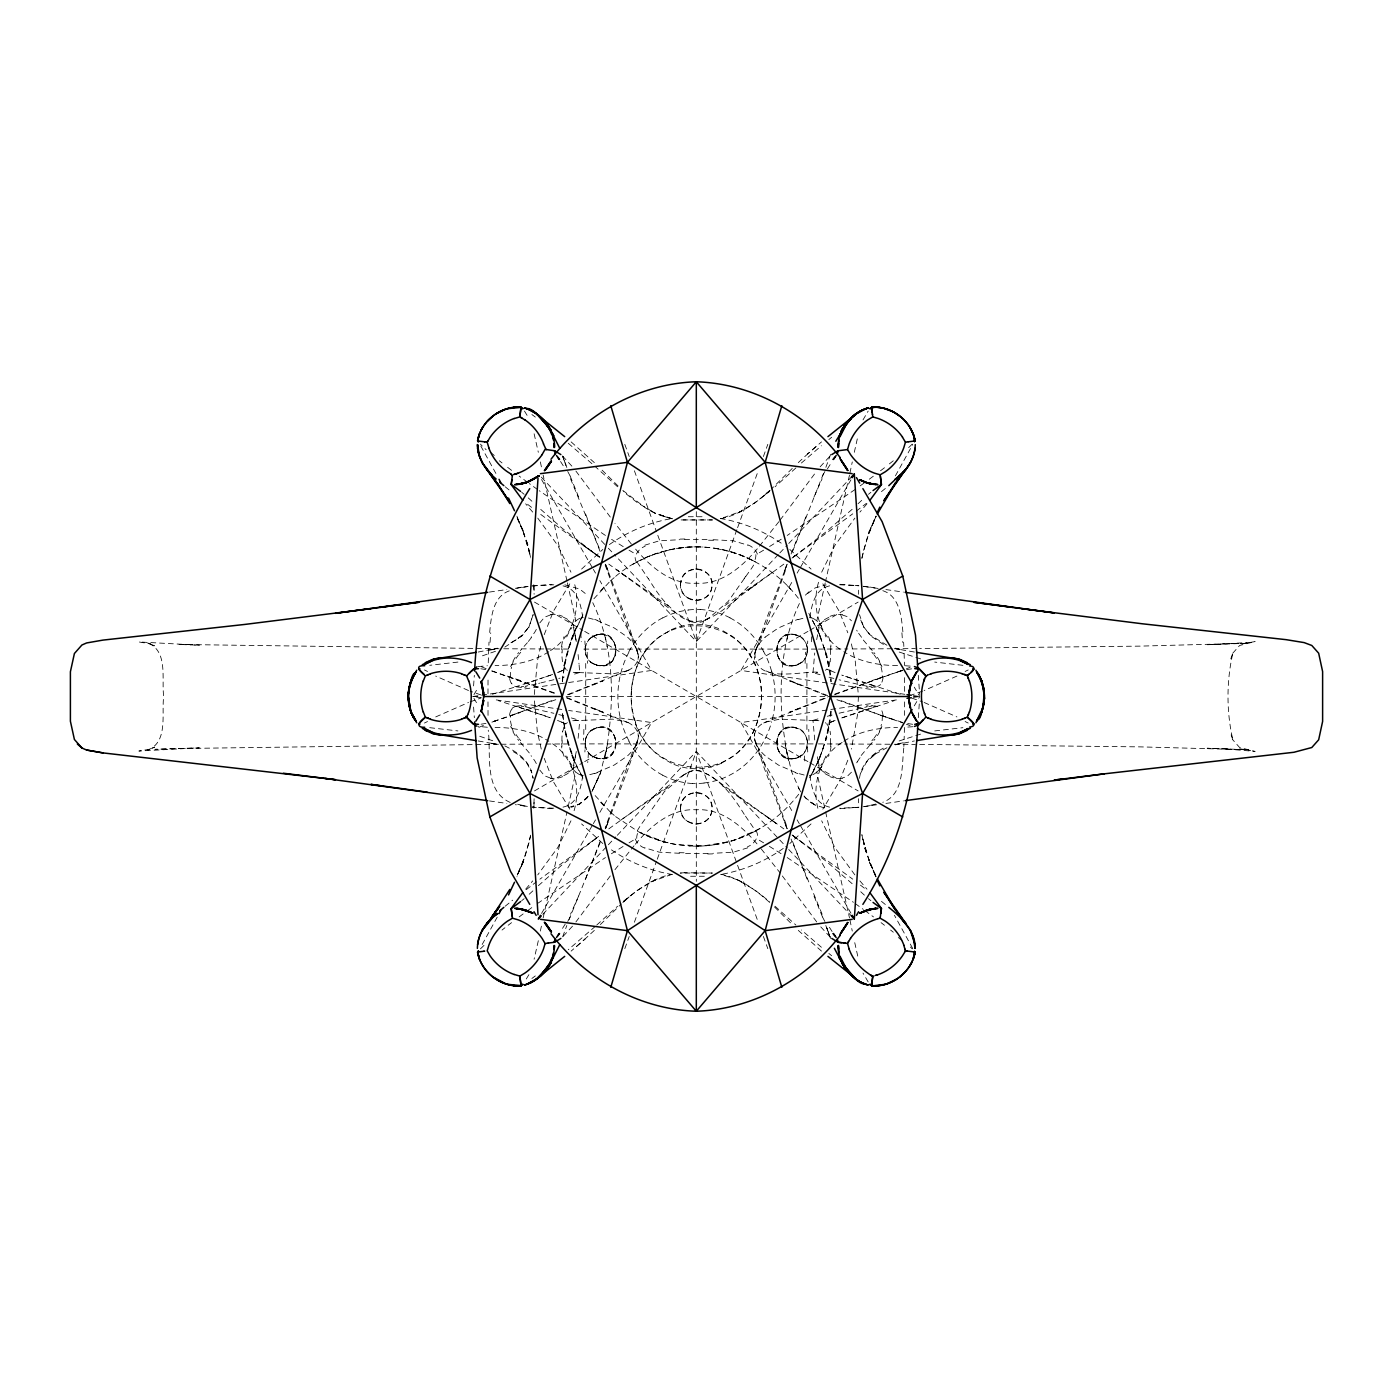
<?xml version="1.0" encoding="UTF-8"?>
<svg xmlns="http://www.w3.org/2000/svg" width="1393" height="1393" viewBox="0 0 1393 1393"><rect width="100%" height="100%" fill="white"/><g stroke="black" fill="none" stroke-linecap="round" stroke-linejoin="round"><path stroke-width="0.75" stroke-dasharray="5 3.75" d="M487.985 693.801L488.038 677.625M904.649 701.898L904.597 715.375M637.646 740.327C640.571 732.509 634.268 725.196 627.459 722.253M754.989 652.673C754.048 685.112 800.575 670.521 820.181 672.227M585.722 729.532L585.722 663.468M806.913 663.468L806.913 729.532M904.44 727.494L904.127 739.631M488.246 662.807L488.995 642.121M562.11 652.116L562.215 649.521M534.111 798.729L533.78 808.288M858.523 594.271L858.645 590.179M585.408 740.519L585.304 743.287M807.226 652.481L807.731 641.006M533.867 807.383L534.111 801.637M572.784 720.721L581.908 720.373M812.99 672.61L814.731 653.004M585.252 744.68L585.095 748.285M534.32 694.515L537.367 661.118L541.25 643.914M858.401 696.5L857.6 714.313L851.384 749.086M903.935 744.698L903.848 746.491M903.778 747.971C901.654 766.237 904.179 794.463 882.762 802.333M585.008 749.765L584.903 751.976M830.402 743.479L830.524 740.884A49.974 49.782 -36.3 0 0 830.089 731.238M473.585 685.913L474.334 675.326M579.384 724.308L578.739 732.248M918.3 717.674L919.345 702.856M637.646 652.673C640.571 660.543 634.268 667.787 627.459 670.747M756.138 743.67C751.227 735.243 756.834 725.492 765.175 722.253M489.674 632.457C491.154 617.186 492.774 595.995 510.204 590.545M578.635 733.293L578.095 738.464M883.058 677.364L882.953 678.13A13.355 12.589 -83.5 0 1 881.369 683.197A8.515 7.714 -79.7 0 1 880.602 683.998L880.359 684.224M582.762 775.518C580.968 786.923 578.478 801.724 566.046 806.251A104.057 50.496 -89.7 0 1 562.563 807.226M809.873 617.482C811.614 605.642 814.574 590.04 827.982 586.296A111.893 54.31 -89.7 0 1 830.768 585.617M576.11 752.446L573.533 765.384M574.682 760.595L576.267 751.506M816.681 639.631L818.457 630.733M572.993 768.187L572.836 769.093L570.747 766.446M638.064 659.377L638.307 656.799M754.571 733.623L754.327 736.201M799.408 603.517C776.545 651.889 777.834 709.002 788.49 760.421L785.269 745.046L791.572 771.67L799.408 789.483M530.663 835.138L525.649 854.379L516.925 876.824M861.971 557.862L866.986 538.621L875.709 516.176M562.755 731.273L564.357 726.223A11.144 10.918 88.9 0 1 565.889 723.89L567.351 722.601M819.101 627.616L818.492 630.594M829.88 661.727L828.278 666.777A11.144 10.918 88.9 0 1 826.745 669.11L825.405 670.312M529.74 839.596L530.437 836.166M861.849 558.541L862.876 553.404M540.362 931.064L541.494 925.683M849.922 473.063L852.272 461.936M543.148 917.883L567.003 811.962M572.662 768.866A35.748 34.616 -79.9 0 0 573.498 769.789L573.777 770.12A26.955 26.188 -75.4 0 0 575.849 772.053L567.404 810.151M787.933 634.407L786.488 641.146M849.486 475.117L825.631 581.038M538.325 940.693L534.111 959.202M854.309 452.307L857.74 436.914M825.213 582.849L816.803 620.912A26.955 26.188 -75.4 0 1 818.823 622.915L819.154 623.193M574.09 810.726C581.49 786.122 573.202 756.155 550.496 742.417M818.544 582.274C811.144 606.878 819.432 636.845 842.138 650.583M529.027 842.643L522.741 862.685L524.273 858.471L517.273 874.908M863.608 550.357L869.894 530.315L868.361 534.529L876.18 516.211M859.498 778.321C861.222 763.503 873.202 752.795 886.018 746.84M636.079 745.673L637.506 740.467L628.452 768.031L605.485 828.8M756.556 647.327L755.128 652.533L764.182 624.969L787.149 564.2M636.235 745.133L638.011 738.76M754.623 654.24L756.399 647.867M637.559 740.641L636.479 743.67M755.076 652.359L756.138 649.33M820.042 757.2L825.788 740.066M510.709 666.777L511.301 665.018M881.873 726.397L881.334 727.982M544.228 634.633L553.404 611.266L569.789 583.841M847.815 760.212L839.23 781.734L822.845 809.159M860.717 773.028L866.55 761.919L875.936 753.526L870.416 757.879M636.322 744.019A30.559 30.367 -85.9 0 1 633.745 748.737L605.137 828.069M756.312 648.981A30.559 30.367 -85.9 0 1 758.889 644.262L786.209 568.361M1230.803 658.837L1232.997 652.533C1226.345 680.916 1226.345 712.084 1232.997 740.467L1231.116 734.755M823.698 747.048L818.266 761.414M562.65 936.845L566.829 925.509M830.611 454.414L825.805 467.491M736.862 529.706L696.308 641.511L617.308 557.722M737.594 527.686L758.245 470.764M763.399 456.538L767.822 444.332M624.813 948.668L629.236 936.462M634.39 922.236L656.503 861.257M657.252 859.22L696.308 751.489L778.304 838.429M600.017 841.685L585.565 879.07M792.617 551.315L823.542 473.394M605.729 828.278L608.462 821.139L605.537 828.643M786.906 564.722L784.172 571.861L787.097 564.357M791.067 553.996L807.069 513.93M600.174 842.591L569.093 919.606M570.973 820.808L557.844 847.449L537.768 874.874M821.661 572.192L834.79 545.551L854.867 518.126M819.85 757.67L808.793 779.714M578.617 896.065L570.486 914.278M814.017 496.935L822.149 478.722M862.998 419.92L868.17 411.074M574.02 632.387L577.015 625.84M818.614 760.613L812.345 773.515M517.273 875.083L523.855 860.717L517.134 875.204M876.18 516.106L868.779 532.283L875.5 517.796M528.905 974.7L524.464 981.926M512.92 661.292L515.236 657.27M879.714 731.708L877.451 735.661M536.322 629.427L535.4 631.168A97.214 78.548 24.7 0 1 531.064 637.298M497.231 917.134L480.829 946.944M895.403 475.866L912.694 444.576M856.695 762.824L857.235 761.832M591.868 791.886L600.766 771.931L592.513 790.44M582.953 614.835L571.304 639.143L574.316 631.377M628.852 651.767C636.549 637.541 648.267 625.387 662.65 617.865M541.546 913.442L592.269 825.492M593.348 823.629L595.507 819.885M599.826 812.398L651.628 722.567L568.623 710.465M791.729 582.483L741.006 670.433L904.875 694.323M797.127 573.115L799.286 569.371M800.366 567.508L851.088 479.558M473.951 694.637L478.356 687.167M914.278 705.833L919.78 696.5L914.278 687.167M592.547 790.284L600.261 774.055L607.452 744.437L604.875 757.513L606.495 750.009L606.164 751.698C614.348 702.42 615.097 648.459 592.756 602.681M539.788 622.932L544.506 617.238L550.339 614.975M827.425 468.866L832.091 461.501M565.21 924.134L560.543 931.499M1232.77 653.213L1239.631 645.481L1255.11 641.581L1239.683 644.228M744.28 578.617L728.139 601.497L709.229 617.796A42.574 42.574 2.3 0 1 702.925 621.382M745.83 576.371L750.844 569.371A106.042 105.903 52.8 0 0 752.412 567.09L754.414 563.817A34.842 34.703 -89.3 0 0 755.441 561.901L751.384 559.812M531.447 637.541L527.529 642.504M861.187 755.459L869.476 745.603M851.454 772.192L847.17 776.406L842.295 778.025M780.097 520.111L816.733 471.06M610.291 875.953L575.901 921.94M778.879 521.696L758.628 547.188M614.957 869.702L634.007 845.812M593.888 598.764L610.43 580.864M645.83 650.688L647.919 648.006A67.839 67.752 47.2 0 1 660.021 636.462L671.304 629.793M798.746 794.219C786.801 809.681 771.548 822.584 754.275 831.708M517.691 653.822L518.718 652.533M874.943 739.178L873.916 740.467M588.072 796.448L579.68 803.97L567.16 807.94M572.697 624.064C569.702 628.382 571.931 623.698 572.993 624.813M820.129 466.829L830.089 456.033M572.506 926.171L562.546 936.967M819.972 768.866L821.887 766.446L819.798 769.093M525.649 889.187L532.701 880.916M866.986 503.813L859.934 512.084M588.02 796.57L579.68 803.97L571.478 807.122L579.68 803.97L587.132 798.032M527.39 642.678L520.39 650.531M872.244 742.469L869.824 745.203M757.304 548.772C742.051 566.812 721.539 584.851 696.308 583.214C671.095 584.851 650.583 566.812 635.312 548.772M635.312 844.228C650.583 826.188 671.095 808.149 696.308 809.786C721.539 808.149 742.051 826.188 757.304 844.228M819.154 769.807L818.858 770.12A26.955 26.188 75.4 0 1 816.786 772.053L825.213 810.151M912.206 444.123L907.644 448.633M480.428 948.877L486.174 943.287M778.304 554.571L696.308 641.511L657.252 533.78M779.801 552.986L787.254 545.081M788.734 543.496L851.349 477.102M542.782 914.313L606.878 846.335M608.358 844.767L615.81 836.862M617.308 835.278L696.308 751.489L736.862 863.294M600.609 590.702L605.415 585.652M522.218 635.121L516.699 639.474L522.218 635.121L529.183 626.624L522.027 635.887L504.841 647.083M581.595 569.075L602.821 549.451M811.039 823.925L789.814 843.549M792.269 468.431L771.374 489.013M600.366 924.569L621.261 903.987M798.293 462.615L808.776 452.934M594.341 930.385L583.859 940.066M858.036 503.761L864.409 497.858M809.02 591.729L804.98 595.542L815.201 587.898L826.171 584.938M744.28 814.383C733.066 796.343 718.614 775.605 696.813 770.364A17.674 17.656 0 0 0 689.709 771.583A42.574 42.574 2.3 0 0 683.423 775.204L664.496 791.503L648.354 814.383A102.49 101.585 -74.4 0 1 646.892 816.698L641.79 823.629A106.042 105.903 52.8 0 0 640.223 825.91L638.203 829.183A34.842 34.703 -89.3 0 0 637.193 831.099L641.25 833.188M532.892 890.858L528.226 895.142M538.377 885.669L562.076 864.844L597.458 837.297M852.15 509.316L826.206 531.708L792.06 558.036L852.76 513.825M795.908 467.926L775.03 486.784M596.726 925.074L617.604 906.216M765.157 637.089L778.356 627.982L795.542 620.512M769.789 490.458L763.399 496.204L768.953 491.311M622.845 902.542L629.236 896.796L623.681 901.689M801.393 463.016L821.4 445.743M595.351 926.328L568.257 949.73M816.054 446.578L807.592 453.979L821.504 441.894M576.58 946.422L585.043 939.021L571.13 951.106M610.413 580.881L615.654 576.371M770.085 490.284C755.72 502.943 739.596 515.184 720.338 518.788L741.773 511.074L737.297 513.303L755.023 502.856L769.371 491.625M624.186 901.288C637.437 889.204 655.372 877.259 671.861 874.282M868.483 494.306L870.904 492.304M524.151 898.694L521.731 900.696M152.446 747.989L154.571 747.188L147.762 750.043C168.501 742.069 161.327 713.39 163.712 696.5C161.327 679.61 168.501 650.931 147.762 642.957L154.571 645.812L147.762 642.957M623.263 901.375L637.611 890.144L655.337 879.697L650.844 881.926L672.297 874.212M572.715 769.197L568.083 772.575M819.868 623.855L824.552 620.425M828.852 439.561L831.656 437.28M881.456 491.642L885.965 487.985M505.171 906.234L512.676 900.157M893.296 460.787L887.654 465.262M502.037 930.054L504.962 927.738M615.636 576.371C652.394 544.942 707.679 537.646 750.931 559.586M884.485 467.735L878.635 472.21M856.173 511.196L866.394 503.343M526.241 889.657L536.462 881.804M508.149 925.265L511.562 922.654M592.042 841.355L598.868 836.253L539.875 879.175M791.973 558.105L795.177 555.703L792.373 557.792M531.9 978.461L535.33 975.918M592.199 636.88C582.849 642.469 582.849 657.566 592.199 663.172M869.319 479.192L873.498 476.075M783.841 564.113L748.041 590.336L756.991 583.771C729.514 600.975 701.201 641.442 672.61 609.507C662.476 600.992 655.267 589.744 648.354 578.617M592.199 729.828C582.849 735.434 582.849 750.531 592.199 756.12M608.793 828.887L682.727 775.448M519.136 916.925L523.315 913.808M590.893 637.82C623.698 618.196 623.681 681.856 590.893 662.232M590.893 730.768C623.681 711.144 623.698 774.804 590.893 755.18M801.741 662.232C768.936 681.856 768.936 618.196 801.724 637.82M801.724 755.18C768.936 774.804 768.936 711.144 801.741 730.768M860.16 485.878L864.879 482.448M527.755 910.552L532.474 907.122M772.07 572.697L722.741 607.035M620.564 820.303L669.876 785.965M855.163 489.465L787.202 535.452M537.472 903.535L605.433 857.548M550.496 650.583C573.202 636.845 581.49 606.878 574.09 582.274M842.138 742.417C819.432 756.155 811.144 786.122 818.544 810.726M609.385 544.576C628.069 531.342 649.73 522.236 672.349 518.475M783.249 848.424C764.565 861.658 742.904 870.764 720.285 874.525M781.247 539.23L769.406 546.631M611.388 853.77L623.228 846.369M763.608 550.183L756.469 554.449M629.027 842.817L636.148 838.551M510.952 642.748L517.378 638.934M875.257 754.066L886.958 747.762M534.494 790.911L582.831 762.702M584.694 761.623L807.94 631.377M809.803 630.298L858.14 602.089M548.825 651.732C532.892 661.988 513.738 665.488 495.072 665.61M843.81 741.268C859.725 731.012 878.896 727.512 897.562 727.39M704.771 620.425L710.204 617.378M687.602 772.715L692.721 770.712L699.913 770.712L710.204 775.622L776.04 823.298L722.741 785.965M682.431 775.622L687.863 772.575M632.405 564.618L638.325 561.309M760.23 828.382L735.696 839.666A123.263 121.365 0.7 0 1 716.211 844.454C691.032 848.772 664.6 844.611 641.703 833.414M628.922 669.998L566.672 695.003M435.713 716.925L468.501 702.472M956.921 676.075L924.134 690.528M751.384 833.188L755.424 831.099A34.842 34.668 86.5 0 0 754.414 829.201L745.83 816.629A102.49 101.376 72.4 0 1 744.367 814.33M721.33 763.207L732.614 756.521A67.839 67.752 47.4 0 0 744.698 744.994L748.772 739.526A74.613 74.351 86.8 0 0 756.591 724.116A78.739 78.443 -88 0 0 757.844 672.157A74.613 74.473 -74.4 0 0 748.825 653.456L744.715 648.006A67.839 67.752 -24.1 0 0 732.596 636.479L721.33 629.793M750.931 833.414L735.696 839.666M644.82 545.185L659.289 540.815L679.575 539.7M747.815 847.815L733.345 852.185L713.059 853.3M478.826 727.372L486.157 724.29M763.712 723.002L827.686 697.353M627.146 670.886L612.641 673.864L579.645 672.61M765.471 722.114L779.993 719.136L810.308 720.373M592.077 636.932C619.032 621.609 626.432 671.774 596.448 665.105M592.077 729.897C619.032 714.557 626.432 764.74 596.448 758.053M592.251 685.199L603.082 680.829L566.707 695.49M800.383 707.801L789.552 712.171L831.377 695.403M558.802 672.088L565.906 669.093L567.351 670.399M833.832 720.912L826.728 723.907L825.405 722.688M557.513 672.593L565.906 669.093A11.144 10.918 -88.9 0 1 564.374 666.777L562.755 661.727M835.121 720.407L826.728 723.907A11.144 10.918 -88.9 0 1 828.26 726.223L829.88 731.273M555.807 699.686L491.659 722.149L520.32 712.537M834.999 694.01L900.975 670.851L872.314 680.463M834.494 694.776L882.553 677.137L880.655 677.764M491.886 722.166L495.786 720.721L491.851 721.922M551.489 700.714L510.082 715.863L511.98 715.236M902.716 670.103L896.848 672.279L902.455 670.608M495.473 651.297L479.732 656.747M899.112 740.972L920.634 734.094M597.092 772.488L614.278 765.018L627.477 755.911A39.213 38.847 -77.4 0 0 633.728 748.737M906.46 668.71L910.082 667.404M552.621 674.438L516.281 686.61A8.637 7.662 76.8 0 1 512.049 684.607M841.755 717.935L868.953 708.776M470.155 701.846L480.846 698.085M922.479 691.154L911.788 694.915M550.357 675.257L540.867 678.565M842.277 717.743L894.132 700.714M537.524 679.697L523.507 684.294M798.067 619.641L804.161 617.987M594.567 773.359L588.473 775.013M492.408 694.254L517.378 686.244M872.732 707.557L876.354 706.39A8.637 7.662 76.8 0 1 880.585 708.393M579.349 672.61L571.374 675.048M813.129 720.338L820.077 718.283M478.234 652.046L497.44 648.145M895.194 744.855L914.4 740.954M596.448 634.947L599.356 634.424M796.187 665.105C770.677 672.61 770.677 627.425 796.187 634.947M596.448 727.895L599.356 727.39M796.187 758.053C770.677 765.575 770.677 720.39 796.187 727.895M827.25 716.298L833.867 714.557M564.2 677.015L562.389 677.503M558.767 678.443L559.969 678.13M553.892 679.697L540.954 682.866M839.108 713.216L867.212 706.773M669.841 549.765L650.635 555.65L637.21 561.901A34.842 34.668 86.5 0 0 638.22 563.799L646.805 576.371M539.822 683.127L538.673 683.406M536.409 683.928L525.422 686.227M489.431 650.218L496.639 648.772L491.833 649.73M485.983 723.42L480.794 724.238M906.651 669.58L912.641 668.71M903.204 742.782L895.995 744.228L900.801 743.27M669.824 549.782C717.674 538.551 769.545 559.951 798.746 598.781M615.654 816.629L638.36 831.708L663.347 841.633A122.932 121.087 -1 0 0 676.389 844.558L702.977 845.951L729.323 841.598A124.691 122.323 2.3 0 0 748.267 834.738M522.462 587.376L527.39 586.575M870.172 805.624L863.834 806.617M457.914 662.075L429.74 665.314M934.72 730.925L962.894 727.686M149.73 749.208L138.882 751.053L199.286 747.797L154.936 749.33L176.284 748.581M478.234 666.551L487.376 665.75M523.681 686.505L521.295 686.801M868.849 706.512L871.339 706.199M481.369 697.736L472.854 696.5L566.498 682.849M568.623 682.535L651.628 670.433L599.826 580.602M896.378 699.913L741.006 722.567L791.729 810.517M913.39 697.423L919.78 696.5L913.39 695.577M489.5 592.06L506.843 589.552M515.34 588.316L528.086 586.47L526.693 586.679M863.138 806.721L878.426 804.51M885.913 803.43L903.395 800.905M864.548 806.53L865.941 806.321M676.389 548.511L683.005 547.606A118.405 115.358 0 0 1 702.995 547.014M716.246 844.489L709.629 845.394A118.405 115.358 0 0 1 689.639 845.986M531.882 586L552.063 584.346M532.666 585.896L553.822 584.799M840.101 808.689L858.906 807.209M912.798 726.711L905.258 727.25M855.145 807.644L858.558 807.261M857.844 807.331L839.579 808.219M793.279 665.61C810.97 665.053 812.223 637.054 794.881 634.581M793.279 758.576C812.711 757.862 811.318 726.223 791.799 727.233M1250.67 642.399L1207.156 644.75L1248.076 643.235L1140.136 646.126L919.659 648.598M553.822 808.201L535.138 807.365M874.177 686.888L873.08 686.888M518.44 706.112L519.606 706.112M839.579 584.781L858.558 585.739M688.299 516.733L704.336 516.733M576.841 720.425L578.704 720.39M178.426 748.546L499.007 744.262M704.336 876.267L688.299 876.267M684.59 539.579L708.044 539.579M695.577 568.988L697.057 568.988M697.057 600.418L695.577 600.418M695.577 792.582L697.057 792.582M697.057 824.012L695.577 824.012M708.044 853.421L684.59 853.421M519.537 686.888L518.44 686.888M873.028 706.112L874.177 706.112M892.129 648.755L849.887 648.964M894.236 648.738L915.427 648.616M582.326 720.373L612.641 719.136L627.146 722.114M501.114 744.245L543.74 744.036M816.35 649.086L580.62 649.103M818.44 649.086L847.797 648.964M545.917 744.036L571.948 743.932M580.62 743.897L816.35 743.914M472.854 696.5L481.525 696.5M566.15 696.5L826.484 696.5M913.268 696.5L919.78 696.5M810.726 720.373L813.582 720.39M818.44 743.914L847.797 744.036M849.887 744.036L892.129 744.245M543.74 648.964L501.114 648.755M545.917 648.964L571.948 649.068M894.236 744.262L915.427 744.384M499.007 648.738L178.426 644.454L199.286 645.203L138.882 641.947L149.73 643.792M919.659 744.402L1140.136 746.874L1248.076 749.765L1207.156 748.25L1228.347 748.999M579.175 672.61L578.182 672.593M813.46 720.39L815.915 720.425M813.93 720.39L820.181 720.773M578.234 672.593L572.784 672.279M577.764 672.593L576.841 672.575M713.059 539.7L733.345 540.815L747.815 545.185M679.575 853.3L659.289 852.185L644.82 847.815M840.101 584.311L857.722 585.652M552.255 808.671L532.056 807.017M897.562 665.61C878.896 665.488 859.725 661.988 843.81 651.732M495.072 727.39C513.738 727.512 532.892 731.012 548.825 741.268M905.258 665.75L912.798 666.289M487.376 727.25L478.234 726.449M1226.606 749.016L1255.11 751.419L1239.631 747.519L1232.77 739.787M962.894 665.314L934.72 662.075M429.74 727.686L457.914 730.925M912.641 724.29L906.651 723.42M871.339 686.801L868.953 686.505M521.295 706.199L523.785 706.512M564.844 584.834L579.68 589.03L587.115 594.95M791.799 634.285L793.279 634.424M599.356 665.61L600.836 665.767M599.356 758.576L600.836 758.715M480.794 668.762L485.983 669.58M534.424 807.296L533.38 807.174M855.145 585.356L858.906 585.791M532.318 807.052L534.651 807.331M842.295 614.975L847.17 616.594L851.454 620.808M550.339 778.025L544.506 775.762L539.788 770.068M863.138 586.279L870.172 587.376M863.834 586.383L865.941 586.679M864.548 586.47L878.426 588.49M885.913 589.57L903.395 592.095M522.462 805.624L528.086 806.53L515.34 804.684M489.5 800.94L506.843 803.448M496.256 699.913L566.498 710.151M914.4 652.046L895.995 648.772L903.204 650.218M478.234 740.954L496.639 744.228L489.431 742.782M622.828 490.406L646.091 508.288L655.337 513.303L672.297 518.788L659.882 515.236L672.297 518.788M1239.683 748.772L1250.67 750.601M867.212 686.227L858.75 684.503M525.422 706.773L553.892 713.303M720.285 518.475C742.904 522.236 764.565 531.342 783.249 544.593M716.246 548.511L729.323 551.402M672.349 874.525C649.73 870.764 628.069 861.658 609.385 848.424M588.473 617.987L594.567 619.641M804.161 775.013L798.067 773.359M857.809 684.294L839.108 679.784M823.959 807.731L815.201 805.102L804.98 797.458M663.312 841.598L669.824 843.218M671.861 518.718L654.902 513.094M833.867 678.443L827.25 676.702M558.767 714.557L564.2 715.985M895.194 648.145L900.801 649.73M920.634 658.906L899.112 652.028M491.833 743.27L497.44 744.855M902.455 722.392L880.655 715.236L902.716 722.897M571.374 717.952L579.505 720.338M820.077 674.717L813.129 672.662M491.851 671.078L557.635 694.01M517.378 706.756L498.502 700.714M523.681 708.776L516.281 706.39A8.637 7.662 -76.8 0 0 512.049 708.393M691.311 621.835L695.821 622.636A17.674 17.656 0 0 0 702.925 621.417M869.128 684.294L876.354 686.61A8.637 7.662 -76.8 0 0 880.585 684.607M519.902 707.557L552.621 718.562M479.732 736.253L495.473 741.703M900.226 694.254L841.755 675.065M520.32 680.463L506.617 675.918M862.006 681.978L865.541 683.127M527.094 709.873L530.611 711.022M855.11 679.697L858.541 680.829M534.094 712.171L537.524 713.303M851.767 678.565L842.277 675.257M880.655 715.236L891.99 719.136M540.867 714.435L550.357 717.743M911.788 698.085L922.479 701.846M480.846 694.915L470.155 691.154M906.46 724.29L910.082 725.596M486.157 668.71L478.826 665.628M597.092 620.512L614.278 627.982L627.477 637.089A39.213 38.847 77.4 0 1 633.728 644.262A30.559 30.367 85.9 0 1 636.322 648.981M795.542 772.488L778.356 765.018L765.157 755.911M510.204 802.455C483.371 790.736 491.294 753.735 488.246 730.193M841.146 700.714L882.553 715.863L836.827 699.686M491.886 670.834L556.469 694.167M924.134 702.472L956.921 716.925M468.501 690.528L435.713 676.075M882.779 590.667C899.965 596.308 901.445 617.308 902.96 632.457M827.686 695.647L763.712 669.998M566.672 697.997L629.044 723.071M690.632 621.661L672.523 610.796L616.594 569.702L669.876 607.035M825.927 695.49L789.552 680.829L800.383 685.199M566.707 697.51L603.082 712.171L592.251 707.801M737.733 879.906L720.773 874.282C739.735 878.043 755.72 889.935 769.807 902.594M835.121 672.593L826.728 669.093L833.832 672.088M557.513 720.407L565.906 723.907L558.802 720.912M592.077 663.103L597.754 665.454M592.077 756.068L597.754 758.419M886.958 645.238L870.416 635.121L863.451 626.624L870.608 635.887L886.018 646.16M671.304 763.207L660.021 756.521A67.839 67.735 -24.1 0 1 647.937 744.994L643.862 739.509A74.491 74.369 -74.5 0 1 635.33 722.514M650.844 511.074L655.337 513.303L637.611 502.856L623.263 491.625M741.773 881.926L737.297 879.697L755.023 890.144L769.371 901.375M504.841 745.917C516.159 751.367 527.651 759.377 531.638 771.896L526.084 761.919L517.378 754.066L510.952 750.252M729.984 617.865C744.367 625.387 756.086 637.541 763.782 651.767M662.65 775.135C648.267 767.613 636.549 755.459 628.852 741.233M534.494 602.089L582.831 630.298M584.694 631.377L807.94 761.623M809.803 762.702L858.14 790.911M629.027 550.183L636.148 554.449A15.915 14.139 -28.6 0 1 645.185 546.143M763.608 842.817L756.469 838.551A15.915 14.139 -28.6 0 1 747.449 846.857M623.228 546.631L611.388 539.23M769.406 846.369L781.247 853.77M605.433 535.452L539.23 490.719M787.202 857.548L853.404 902.281M824.552 772.575L820.268 769.476M568.083 620.425L572.767 623.855M537.472 489.465L529.323 483.597M855.163 903.535L863.312 909.403M626.502 576.981L608.793 564.113M766.133 816.019L783.841 828.887M598.973 556.904L580.846 543.67L599.861 557.217L539.875 513.825M852.15 883.684L826.206 861.292L791.973 834.895L852.76 879.175M527.755 482.448L519.136 476.075M864.879 910.552L873.498 916.925M792.373 835.208L795.177 837.297M531.9 414.539L535.33 417.082M598.868 556.747L562.076 528.156L538.377 507.331M792.06 834.964L800.592 841.355M511.562 470.346L504.962 465.262M881.072 922.654L884.485 925.265M527.581 504.301L532.196 507.87M860.439 885.13L865.036 888.699M499.338 460.787L502.037 462.946M890.597 930.054L893.296 932.213M505.171 486.766L509.681 490.423M881.456 901.358L885.965 905.015M828.852 953.439L831.656 955.72M789.814 549.451L811.039 569.075M521.731 492.304L524.151 494.306M870.904 900.696L868.483 898.694M602.821 843.549L581.595 823.925M568.257 443.27L592.6 464.235M571.13 441.894L594.341 462.615M821.4 947.257L801.393 929.984M821.504 951.106L798.293 930.385M610.43 812.136L615.636 816.611M617.604 486.784L595.351 466.672M775.03 906.216L795.908 925.074M528.226 497.858L532.892 502.142M864.409 895.142L858.036 889.239M484.99 448.633L486.174 449.713M562.546 456.033L572.506 466.829M830.089 936.967L820.129 926.171M610.413 812.119L593.888 794.219M618.109 486.018L600.366 468.431M774.525 906.982L792.269 924.569M482.222 446.004L480.428 444.123M910.395 946.996L912.206 948.877M787.237 585.669L792.025 590.702M600.609 802.298L605.398 807.331M541.285 477.102L606.878 546.665M608.358 548.233L615.81 556.138M779.801 840.014L787.254 847.919M788.734 849.504L851.349 915.898M872.244 650.531L861.222 637.594M520.39 742.469L531.447 755.459M819.798 623.907L821.731 626.345M859.934 880.916L866.986 889.187M532.701 512.084L525.649 503.813M631.36 544.054L614.957 523.298M761.274 848.946L780.097 872.889M524.464 411.074L528.905 418.3M854.867 874.874L834.79 847.449L821.661 820.808M537.768 518.126L557.844 545.551L570.973 572.192M868.17 981.926L862.998 973.08M873.916 652.533L874.943 653.822M518.718 740.467L517.691 739.178M575.901 471.06L610.291 517.047M816.733 921.94L782.344 875.953M822.845 583.841L839.23 611.266L847.815 632.788M569.789 809.159L553.404 781.734L544.228 758.367M560.543 461.501L565.21 468.866M832.091 931.499L827.425 924.134M877.398 657.27L879.714 661.292M515.184 735.661L512.92 731.708M912.694 948.424L894.428 915.288M798.241 787.55L801.375 792.809M473.951 698.363L478.356 705.833M480.829 446.056L497.231 475.866M797.127 819.885L799.286 823.629M800.366 825.492L851.088 913.442M541.546 479.558L592.269 567.508M593.348 569.371L595.507 573.115M808.811 613.303L818.614 632.387L825.788 652.934L823.716 645.986M582.953 778.165L576.998 767.125M857.235 631.168L856.695 630.176M536.322 763.573L535.4 761.832A97.214 78.548 -24.7 0 0 531.064 755.702M822.149 914.278L791.067 839.004M570.486 478.722L600.174 550.409M875.5 875.204L868.779 860.717L876.18 876.894M517.134 517.796L523.855 532.283L517.273 517.917M815.636 625.875L819.85 635.33M572.784 757.67L577.015 767.16M876.18 876.789L868.361 858.471L875.709 876.824M517.273 518.092L524.273 534.529L516.925 516.176M818.266 631.586L821.33 639.143L820.042 635.8M574.369 761.414L573.968 760.491M814.017 896.065L823.542 919.606M578.617 496.935L569.093 473.394M636.479 649.33L637.559 652.359M574.02 760.613L571.339 753.892L572.593 757.2M807.069 879.07L792.617 841.685M585.565 513.93L600.017 551.315M787.149 828.8L764.182 768.031L755.128 740.467L756.556 745.673M605.485 564.2L628.452 624.969L637.506 652.533M787.097 828.643L784.172 821.139L786.906 828.278M605.537 564.357L608.462 571.861L605.729 564.722M825.805 925.509L830.611 938.586M566.829 467.491L562.65 456.155M605.137 564.931L633.763 644.245M786.209 824.639L758.872 748.755A30.559 30.367 85.9 0 1 756.312 744.019M881.334 665.018L881.926 666.777M511.301 727.982L510.709 726.223M624.813 444.332L629.236 456.538M634.39 470.764L656.503 531.743M737.594 865.314L758.245 922.236M763.399 936.462L767.822 948.668M860.717 619.972L863.852 627.459L859.498 614.679M754.623 738.76L756.399 745.133M638.011 654.24L636.079 647.327M863.608 842.643L864.095 844.802L862.702 838.865L869.894 862.685L864.182 846.317L866.986 854.379L861.971 835.138M529.027 550.357L528.539 548.198L529.932 554.135L522.741 530.315L528.452 546.683L525.649 538.621L530.663 557.862M534.111 433.798L538.325 452.307M857.74 956.086L854.309 940.693M825.631 811.962L849.486 917.883M567.003 581.038L543.148 475.117M567.404 582.849L575.814 620.912A26.955 26.188 75.4 0 0 573.812 622.915L573.481 623.193A35.748 34.616 79.9 0 0 572.662 624.134M851.384 643.914L855.25 661.118L858.314 694.515M541.25 749.086L537.367 731.882L534.407 700.453M818.335 761.71L816.681 753.369M818.475 762.337L819.101 765.384M576.023 640.101L573.533 627.616M849.922 919.937L852.272 931.064M540.362 461.936L541.494 467.317M861.849 834.459L862.876 839.596M605.346 637.298L607.209 646.787M529.74 553.404L530.437 556.834M576.267 641.494L574.752 632.683L576.145 641.024M809.873 775.518C811.666 786.923 814.156 801.724 826.589 806.251A104.057 50.496 89.7 0 0 830.768 807.365M582.744 617.482C581.02 605.642 578.06 590.04 564.653 586.296A111.893 54.31 89.7 0 0 562.563 585.756M883.058 715.636L882.953 714.87A13.355 12.589 83.5 0 0 881.369 709.803A8.515 7.714 79.7 0 0 880.602 709.002M814.731 739.996L812.99 720.529M578.095 654.536L579.018 663.904M754.571 659.377L754.327 656.799M638.064 733.623L638.307 736.201M579.105 664.966L579.523 670.573M918.3 675.326L919.641 694.376M473.585 707.087L474.334 717.674M830.402 649.521L830.524 652.116A49.974 49.782 36.3 0 1 830.089 661.762M562.215 743.479L562.11 740.884M903.622 642.121L903.848 646.509M807.731 751.976L807.226 740.519M584.886 641.006L585.095 644.715M585.164 646.178L585.408 652.481M533.78 584.712L534.111 594.271M533.867 585.617L534.111 591.363M904.127 653.387L904.44 665.506M858.523 798.729L858.645 802.821M904.597 677.625L904.649 693.801M488.038 715.375L487.985 701.898M696.308 511.631L696.308 881.369M811.962 617.97A14.696 14.33 -67.3 0 1 816.751 620.982M822.566 475.918A210.36 27.721 -78 0 1 824.917 471.496M758.889 644.262A39.213 38.847 -77.4 0 1 765.227 637.158M828.469 665.767A159.986 156.956 -89.2 0 0 821.086 639.23A154.727 152.586 -85.9 0 0 811.231 618.179M830.611 646.509A49.016 47.049 75.4 0 1 830.89 649.486M828.539 636.584A35.835 33.188 77.8 0 1 831.029 646.474M820.721 627.529A45.69 40.902 78.5 0 1 825.927 636.932M819.136 623.211A35.748 34.616 -79.9 0 1 819.955 624.134M809.733 617.674A15.985 15.741 -83.6 0 1 811.544 617.97M795.455 620.268A100.192 97.649 -60.4 0 1 797.98 619.38M817.552 672.488A53.979 52.777 60.9 0 1 816.246 672.54M968.205 723.037A128.191 7.783 38.1 0 1 965.123 721.504M494.271 455.494A152.359 4.771 37.5 0 1 490.005 451.785M636.497 562.284A11.022 10.691 7.6 0 1 635.487 554.275M747.919 544.907A15.915 15.41 -1.4 0 1 757.426 554.118M755.877 554.606A11.022 8.846 -61.3 0 1 754.309 561.309L748.25 558.332A124.691 122.201 -1.6 0 0 729.305 551.454M713.547 540.327A192.338 17.099 1.7 0 1 708.341 540.205M684.886 538.987A192.338 15.898 -1.7 0 1 680.045 539.108M744.193 578.548A102.49 101.585 -74.4 0 1 745.743 576.302M646.718 576.423A102.49 101.376 72.4 0 1 648.267 578.67M898.363 937.506A152.359 4.771 37.5 0 1 902.629 941.215M756.138 830.716A11.022 10.691 7.6 0 1 757.148 838.725M644.715 848.093A15.915 15.41 -1.4 0 1 635.208 838.882M636.74 838.394A11.022 8.846 -61.3 0 1 638.325 831.691L644.384 834.668A124.691 122.201 -1.6 0 0 663.347 841.546M679.087 852.673A192.338 17.099 1.7 0 1 684.294 852.795M707.748 854.013A192.338 15.898 -1.7 0 1 712.589 853.892M735.661 839.561A123.246 121.295 0.6 0 1 716.211 844.384M580.672 775.03A14.696 14.33 -67.3 0 1 575.884 772.018M570.068 917.082A210.36 27.721 -78 0 1 567.717 921.504M571.548 753.77A159.986 156.956 -89.2 0 1 564.165 727.233M561.971 740.884A49.974 49.782 36.3 0 1 562.528 731.238M562.006 746.491A49.016 47.049 75.4 0 1 561.727 743.514M564.095 756.416A35.835 33.188 77.8 0 1 561.605 746.526M571.914 765.471A45.69 40.902 78.5 0 1 566.707 756.068M583.214 775.361A15.985 15.741 -83.6 0 1 581.09 775.03M581.403 774.821A154.727 152.586 -85.9 0 1 571.687 753.717M597.179 772.732A100.192 97.649 -60.4 0 1 594.654 773.62M575.083 720.512A53.979 52.777 60.9 0 1 576.389 720.46M424.43 669.963A128.191 7.783 38.1 0 1 427.512 671.496M575.884 620.982A14.696 14.33 67.3 0 1 580.672 617.97M567.717 471.496A210.36 27.721 78 0 1 570.068 475.918M564.165 665.767A159.986 156.956 89.2 0 1 571.548 639.23M562.528 661.762A49.974 49.782 -36.3 0 1 561.971 652.116M561.727 649.486A49.016 47.049 -75.4 0 1 562.006 646.509M561.605 646.474A35.835 33.188 -77.8 0 1 564.095 636.584M566.707 636.932A45.69 40.902 -78.5 0 1 571.914 627.529M581.09 617.97A15.985 15.741 83.6 0 1 583.214 617.639M581.403 618.179A154.727 152.586 85.9 0 0 571.687 639.283A160.77 157.078 -90 0 0 562.232 681.856M594.654 619.38A100.192 97.649 60.4 0 1 597.179 620.268M576.389 672.54A53.979 52.777 -60.9 0 1 575.083 672.488M427.512 721.504A128.191 7.783 -38.1 0 1 424.43 723.037M816.751 772.018A14.696 14.33 67.3 0 1 811.962 775.03M824.917 921.504A210.36 27.721 78 0 1 822.566 917.082M765.227 755.842A39.213 38.847 77.4 0 1 758.889 748.737M828.469 727.233A159.986 156.956 89.2 0 1 821.086 753.77A154.727 152.586 85.9 0 1 811.231 774.821M830.89 743.514A49.016 47.049 -75.4 0 1 830.611 746.491M831.029 746.526A35.835 33.188 -77.8 0 1 828.539 756.416M825.927 756.068A45.69 40.902 -78.5 0 1 820.721 765.471M819.955 768.866A35.748 34.616 79.9 0 1 819.136 769.789M811.544 775.03A15.985 15.741 83.6 0 1 809.733 775.326M797.98 773.62A100.192 97.649 60.4 0 1 795.455 772.732M816.246 720.46A53.979 52.777 -60.9 0 1 817.552 720.512M965.123 671.496A128.191 7.783 -38.1 0 1 968.205 669.963M629.079 741.111A93.435 92.391 -90 0 1 629.079 651.889M692.443 783.51A72.784 72.349 -3.8 0 1 662.615 775.187M704.04 783.075A69.859 69.232 0 0 1 692.443 783.388M704.04 782.988A72.784 72.157 0.1 0 0 729.932 775.03C744.437 767.735 756.051 755.389 763.782 741.233A91.99 91.52 81.4 0 0 769.04 729.828A90.789 90.145 86.7 0 0 771.652 721.783M771.705 671.2A94.672 93.836 89 0 1 771.722 721.8M771.583 671.234A90.789 90.075 -88 0 0 767.404 659.307A91.99 91.433 -84.1 0 0 763.747 651.785M700.191 609.49A72.784 72.349 -3.8 0 1 730.019 617.813M688.595 609.925A69.859 69.232 0 0 1 700.191 609.612M662.702 617.97A72.784 72.157 0.1 0 1 688.612 610.012M635.661 722.392A77.973 77.555 90 0 1 645.777 650.653M671.287 629.723A59.673 59.499 2.5 0 1 721.348 629.74M721.348 763.277A59.673 59.499 2.5 0 1 671.287 763.26M574.473 760.369A160.77 157.078 -90 0 1 562.232 711.144M831.273 711.231A161.954 158.994 89 0 1 826.049 740.101M825.544 653.038A161.971 158.436 -89.9 0 1 830.716 681.821M572.07 753.596A159.272 153.961 90 0 1 562.476 711.144M562.476 681.856A159.272 153.961 90 0 1 574.7 632.701M644.367 558.262A124.691 122.34 2.3 0 1 663.294 551.332M826.153 652.829A160.421 156.155 -89 0 1 831.395 681.734M830.594 711.179A160.421 155.354 89.9 0 1 825.422 739.962M587.184 652.22A363.277 176.772 90 0 1 587.498 663.329M580.759 632.77A153.752 67.769 89.5 0 1 581.281 641.755M516.855 588.212A381.125 184.311 -88.8 0 1 522.462 587.097M490.092 642.347A153.543 77.19 89.8 0 1 490.736 632.822M522.479 805.311A381.142 183.998 88.3 0 1 516.873 804.022M588.386 752.742A163.66 78.966 90 0 1 587.742 762.615M583.876 729.375A363.312 173.167 -89.9 0 1 583.58 740.258M516.281 706.164A14.348 11.858 -62.3 0 1 518.475 705.955M568.222 773.254A73.237 47.205 -84.6 0 1 563.207 775.866M562.65 776.65A55.964 35.121 -80.9 0 1 550.287 778.374M520.756 740.745A60.23 26.85 65.2 0 1 519.154 738.795M518.37 737.907A42.452 25.37 72.5 0 1 516.072 734.564M513.338 731.395A31.186 24.865 84.2 0 1 511.771 727.738M511.579 725.857A25.178 22.288 -89 0 1 510.395 715.689M509.594 714.87A13.355 12.589 -83.5 0 1 511.266 709.803M511.405 709.873A8.515 7.714 -79.7 0 1 512.032 709.002M519.763 705.624A32.178 23.629 -42 0 1 521.487 705.763M524.569 705.729A70.904 36.375 -17.8 0 1 526.206 706.007M573.446 768.013A50.792 12.015 -77.2 0 1 573.968 765.279M518.475 687.045A14.348 11.858 62.3 0 1 516.281 686.836M563.207 617.134A73.237 47.205 84.6 0 1 568.222 619.746M550.287 614.626A55.964 35.121 80.9 0 1 562.65 616.35M519.154 654.205A60.23 26.85 -65.2 0 1 520.756 652.255M516.072 658.436A42.452 25.37 -72.5 0 1 518.37 655.093M511.771 665.262A31.186 24.865 -84.2 0 1 513.338 661.605M510.395 677.311A25.178 22.288 89 0 1 511.579 667.143M511.266 683.197A13.355 12.589 83.5 0 1 509.594 678.13M512.032 683.998A8.515 7.714 79.7 0 1 511.405 683.127M521.487 687.237A32.178 23.629 42 0 1 519.763 687.376M526.206 686.993A70.904 36.375 17.8 0 1 524.569 687.271M573.968 627.721A50.792 12.015 77.2 0 1 573.446 624.987M805.137 663.329A363.277 176.772 -90 0 1 805.45 652.22M811.353 641.755A153.752 67.769 -89.5 0 1 811.771 634.268M870.172 587.097A381.125 184.311 88.8 0 1 875.779 588.212M901.898 632.822A153.543 77.19 -89.8 0 1 902.542 642.347M875.744 804.022A381.142 183.998 -88.3 0 1 870.155 805.311M804.771 760.961A163.66 78.966 -90 0 1 804.249 752.742M809.054 740.258A363.312 173.167 89.9 0 1 808.758 729.375M874.16 705.955A14.348 11.858 62.3 0 1 876.354 706.164M829.427 775.866A73.237 47.205 84.6 0 1 824.412 773.254M842.347 778.374A55.964 35.121 80.9 0 1 829.984 776.65M857.287 761.867A97.214 78.548 24.7 0 1 861.571 755.702M873.481 738.795A60.23 26.85 -65.2 0 1 871.879 740.745M876.563 734.564A42.452 25.37 -72.5 0 1 874.264 737.907M880.864 727.738A31.186 24.865 -84.2 0 1 879.296 731.395M882.239 715.689A25.178 22.288 89 0 1 881.038 725.857M871.147 705.763A32.178 23.629 42 0 1 872.854 705.624M866.429 706.007A70.904 36.375 17.8 0 1 868.065 705.729M818.666 765.279A50.792 12.015 77.2 0 1 819.188 768.013M876.354 686.836A14.348 11.858 -62.3 0 1 874.16 687.045M824.412 619.746A73.237 47.205 -84.6 0 1 829.427 617.134M829.984 616.35A55.964 35.121 -80.9 0 1 842.347 614.626M861.571 637.298A97.214 78.548 -24.7 0 1 857.287 631.133M871.879 652.255A60.23 26.85 65.2 0 1 873.481 654.205M874.264 655.093A42.452 25.37 72.5 0 1 876.563 658.436M879.296 661.605A31.186 24.865 84.2 0 1 880.864 665.262M881.038 667.143A25.178 22.288 -89 0 1 882.239 677.311M872.854 687.376A32.178 23.629 -42 0 1 871.147 687.237M868.065 687.271A70.904 36.375 -17.8 0 1 866.429 686.993M819.188 624.987A50.792 12.015 -77.2 0 1 818.666 627.721M631.621 689.448C623.263 782.1 751.506 798.363 761.013 703.552C769.371 610.9 641.128 594.637 631.621 689.448M680.655 583.162C677.729 603.256 710.935 606.53 711.98 586.244C714.905 566.15 681.699 562.876 680.655 583.162M680.655 806.756C677.729 826.85 710.935 830.124 711.98 809.838C714.905 789.744 681.699 786.47 680.655 806.756M533.136 614.679L528.783 627.459L533.136 614.679M712.38 519.937L680.254 519.937L712.38 519.937M684.259 872.732L680.254 873.063L712.38 873.063L684.259 872.732M815.201 805.102L809.02 801.271L815.201 805.102M806.547 798.938L804.022 796.012L806.547 798.938M828.121 931.604L826.745 927.825L829.932 936.671L828.121 931.604M565.889 465.175L562.702 456.329L565.889 465.175M531.917 773.028L531.046 770.399L533.136 778.321L531.917 773.028M805.154 658.28A15.654 15.41 -90 0 0 792.547 634.39A15.654 15.41 -90 0 0 778.478 657.409A15.654 15.41 -90 0 0 805.154 658.28M587.48 734.72A15.654 15.41 90 0 0 600.087 758.61A15.654 15.41 90 0 0 614.156 735.591A15.654 15.41 90 0 0 587.48 734.72M613.791 658.071A15.654 15.41 -90 0 0 600.836 634.372A15.654 15.41 -90 0 0 587.115 657.618A15.654 15.41 -90 0 0 613.791 658.071M805.154 751.227A15.654 15.41 -90 0 0 792.547 727.338A15.654 15.41 -90 0 0 778.478 750.357A15.654 15.41 -90 0 0 805.154 751.227M687.811 597.945A15.741 15.723 0 0 0 712.032 585.443A15.741 15.723 0 0 0 689.1 570.73A15.741 15.723 0 0 0 687.811 597.945M687.811 821.522A15.741 15.723 0 0 0 712.032 809.037A15.741 15.723 0 0 0 689.1 794.306A15.741 15.723 0 0 0 687.811 821.522"/><path stroke-width="1.5" d="M838.429 447.571L838.603 443.514L838.429 447.17M554.675 945.899L553.474 955.023L550.009 963.799M837.959 447.101C838.203 429.497 851.175 412.711 868.135 407.992M408.428 700.435L408.88 688.63L414.034 674.525C406.338 687.863 406.425 705.119 414.034 718.475C407.574 707.418 406.582 693.592 410.813 681.577M984.207 692.721L981.804 681.543L976.493 671.809C986.47 685.06 986.714 704.283 978.6 718.475C986.314 705.206 986.314 687.794 978.6 674.525L983.754 688.63M554.205 945.429L554.031 949.486L554.205 945.83M978.582 718.179L976.493 721.191L982.918 707.853L984.207 692.565M408.428 692.565C407.087 704.336 410.308 673.951 414.626 673.237M984.207 700.435C985.565 688.525 982.309 719.136 978.008 719.763M477.381 948.407C477.642 934.39 485.965 921.348 497.51 913.721M915.062 448.25C913.808 460.857 904.37 473.411 895.124 479.279C906.669 471.652 914.992 458.61 915.253 444.593M840.223 935.365C806.059 979.888 752.76 1009.368 696.308 1011.231L627.442 930.663L601.515 830.036L562.232 696.5L530.054 599.512L538.011 478.269M851.349 915.898L854.327 919.049L862.58 793.488L830.402 696.5L791.12 562.964L765.175 462.337L696.308 381.769C639.056 383.58 585.373 414 551.001 459.272M474.63 671.095C477.416 607.087 495.142 542.835 529.758 488.63M918.004 721.905C915.218 785.913 897.492 850.165 862.876 904.37M908.863 696.657L910.325 685.008M520.216 413.982L519.902 416.42L520.947 407.365M872.68 976.946L873.986 975.831M870.312 984.155L871.565 985.46L872.714 976.772M872.714 976.702L867.769 973.098A46.282 42.138 52 0 1 849.068 949.103M483.597 700.435L481.194 711.753L483.771 696.343L481.194 681.247L483.771 696.657L483.127 688.63M909.037 692.565L911.44 681.247L916.751 671.826L912.136 679.784M483.127 704.04L483.597 700.279L481.177 711.457M520.808 409.298L520.999 407.4L522.323 408.846M909.507 688.96L909.037 692.721L911.44 681.577L916.768 671.809M520.773 409.472L520.251 413.686M408.428 692.721L410.831 681.543L416.124 671.826L414.034 674.856M512.345 475.797L510.883 473.986M872.575 977.869L871.565 985.46M903.883 945.185A46.282 42.138 52 0 0 885.234 921.121L880.167 918.179L880.324 917.012M984.207 700.279L981.804 711.457M512.328 475.918L511.248 484.346L511.492 482.413M880.341 916.82L881.386 908.654M511.579 481.647L511.84 479.732M880.794 913.268L881.438 908.636M410.813 681.264L416.716 670.207M981.821 711.736L975.918 722.793M838.603 443.897L839.143 440.24M523.263 408.584L521.086 407.331C501.08 405.328 480.759 421.104 477.625 440.954L478.495 441.964L477.642 440.972C480.602 421.696 499.861 406.338 519.241 407.191M914.713 953.839C910.552 972.784 891.067 987.533 871.652 985.687C891.642 987.62 911.858 971.861 915.009 952.046L914.522 951.297M906.808 951.001L914.992 952.046L913.233 959.133L914.487 951.436M484.712 441.86L477.642 440.954L479.418 433.867L477.938 439.161M514.209 974.525A46.282 42.138 37.5 0 1 490.11 955.911L487.184 950.827L488.856 945.22A46.282 42.051 -52.2 0 1 507.435 921.173L512.467 918.179L518.074 919.833A46.282 42.051 37.8 0 1 542.121 938.429L545.098 943.549L548.459 943.026M902.438 437.158L905.45 442.173L903.778 447.78A46.282 42.051 -52.2 0 1 885.199 471.827L880.167 474.821L874.56 473.167A46.282 42.051 37.8 0 1 850.514 454.571L847.519 449.556L849.173 443.932A46.282 42.051 -52.2 0 1 867.769 419.902L872.784 416.89L878.408 418.562A46.282 42.138 37.5 0 1 902.525 437.089M477.625 440.954L478.339 437.385M914.296 955.615L915.009 952.046M545.081 943.636L543.462 949.068A46.282 42.051 -52.2 0 1 524.865 973.098L519.85 976.11L514.226 974.438M511.109 908.584L522.758 892.652M881.508 484.503L869.876 500.348M477.573 944.75C479.035 932.283 486.871 921.87 496.187 913.965M552.568 956.364L553.491 952.76M840.223 457.635C806.059 413.112 752.76 383.632 696.308 381.769L627.442 462.337L601.515 562.964L562.232 696.5L530.054 793.488L538.011 914.731M551.001 933.728C585.373 979 639.056 1009.42 696.308 1011.231L765.175 930.663L791.12 830.036L830.402 696.5L862.58 599.512L854.327 473.951L851.349 477.102M610.796 987.289L627.442 930.663L696.308 885.339L791.12 830.036L862.58 793.488L912.084 709.559M481.647 681.577L530.054 599.512L601.515 562.964L696.308 507.661L765.175 462.337L781.839 405.711M423.333 681.003L425.353 675.849L430.507 673.829M923.959 681.003C923.228 677.921 929.288 673.55 927.947 674.978M968.152 715.184L969.302 711.997M468.483 712.589L467.944 714.104M924.36 679.836L924.691 678.896M467.804 714.487L467.439 715.41M967.613 716.42L968.57 714.104M549.73 963.364L551.854 958.123M840.066 436.636L846.944 423.176L835.817 441.268M467.334 715.619L466.655 717.151L461.501 719.171M559.725 944.785L549.382 965.192M550.2 963.799L553.3 956.695L546.021 970.259L540.815 975.936L531.534 982.413L524.639 984.99M925.509 676.876L925.892 676.023M839.7 935.138L847.693 922.479L840.432 933.449M514.505 882.257L508.532 894.933M877.277 512.572L879.801 507.104M840.676 933.484L847.902 922.514M488.856 447.78L487.184 442.173L490.197 437.158A46.282 42.138 -38 0 1 514.191 418.457M554.658 450.757L545.081 449.364L542.103 454.571M907.209 951.053L905.137 951.454M967.404 716.873L966.167 717.656M479.732 714.922L475.866 721.191M848.598 941.459L847.519 943.444L849.173 949.068M499.042 913.669L500.731 910.413M877.311 514.104L895.751 482.5L883.824 500.801L910.534 462.511M847.832 942.835L848.424 941.772M487.498 441.546L487.968 440.693M551.175 461.205L544.733 470.486M551.419 461.24L544.942 470.521L551.436 461.24M904.823 952.011L902.438 955.842A46.282 42.138 -38 0 1 878.443 974.543L875.483 975.413M550.705 461.327L544.332 470.642M841.929 931.673L847.153 923.872M480.898 430.489L482.744 427.233M909.89 965.767L911.736 962.511M520.947 985.635L522.323 984.155M540.467 915.305L538.307 919.049L541.285 915.898M852.168 477.695L854.327 473.951M856.469 915.393L858.61 911.719M509.803 889.431L492.321 916.368L499.704 906.286L493.662 914.452M848.79 941.128L850.531 938.429M550.27 962.511L541.32 974.647L547.553 967.491M491.468 918.353L497.841 913.442M471.2 671.287L476.981 666.812M837.35 453.683L838.36 450.723M555.285 939.317L553.909 942.33M914.522 441.703L914.992 440.972C911.945 421.139 891.642 405.398 871.687 407.313C891.085 405.467 910.587 420.233 914.713 439.161M867.822 408.114C856.399 411.092 847.501 420.007 841.842 430.071C847.553 419.989 856.521 411.005 867.996 408.01M841.842 430.071L846.178 423.594L841.18 430.959L850.618 418.805L847.536 421.87L856.086 414.156L827.93 436.636M833.414 459.498L836.166 455.459M559.22 933.502L556.469 937.541M491.781 918.074L486.557 923.751L493.871 916.106L482.117 930.454L498.206 908.288M901.55 474.891L903.639 471.896L895.769 482.901L900.313 476.632M548.058 967.108L537.768 978.374L526.328 984.468M491.085 918.109L496.866 910.099L492.321 916.368M870.312 408.846L871.687 407.365L872.279 412.816M473.411 669.11L466.655 675.849L461.501 673.829M845.638 424.482L844.175 426.206L850.618 418.805M564.705 956.364L536.549 978.844L548.459 966.794M851.315 418.353L845.081 425.509L851.315 418.353L846.335 424.012M914.487 441.564L913.825 435.609L909.89 427.233M542.016 974.195L551.454 962.041L546.456 969.406L550.792 962.929C545.063 973.08 536.026 982.03 524.499 985.008M541.32 974.647L546.3 968.988M424.395 718.109C420.129 720.912 414.574 727.703 424.778 727.285M906.077 469.249L888.804 485.635M969.249 673.881C973.01 671.774 977.102 666.254 969.598 665.958M924.83 718.3L925.892 716.977M923.489 719.641L918.631 724.917L914.4 726.449M906.355 468.971L898.764 476.894L900.853 474.926M469.145 673.359L470.521 671.983M971.147 671.983L974.02 669.11L972.714 668.779M424.569 717.935L425.353 717.151L423.333 711.997M924.116 719.014L921.121 722.009M968.936 674.195L967.264 675.849L969.302 681.003M419.833 722.671L425.353 717.151L430.507 719.171M905.276 971.792L899.599 977.015M419.502 723.002L418.596 723.89L419.92 724.221M920.129 723.002L914.713 724.343M487.358 421.191L493.035 416.002M967.839 675.292L962.128 673.829M499.808 910.761L503.831 907.365M520.634 901.584L511.283 908.567M547.432 966.568L550.322 964.287M873.045 490.58L881.351 484.433M831.778 454.588L837.924 450.792L847.519 449.556M560.857 938.412L554.71 942.208M539.091 475.692L529.236 481.543L516.629 484.572L525.84 482.901L539.3 475.744L525.805 482.883L514.905 484.66M539.265 475.727L525.84 482.901L518.562 484.468M854.867 414.626L866.307 408.532M537.768 978.374L528.051 983.858M860.143 479.889L868.727 483.388L877.903 484.625L866.777 482.901L859.794 479.941L866.777 482.901L876.005 484.572L868.727 483.388L859.969 479.889M518.579 908.532L532.84 913.059L525.84 910.099L514.905 908.34M422.253 664.722L433.902 659.115L476.093 652.377M916.542 740.623L958.732 733.885L970.381 728.278M538.882 475.692L532.492 479.889L520.268 484.172M896.43 979.209L886.14 984.172L873.446 985.844M496.187 413.773L506.495 408.828L520.947 407.313M529.758 904.37L510.517 871.356L489.866 816.942L530.054 793.488L601.515 830.036L696.308 885.339L765.175 930.663L781.839 987.289M610.796 405.711L627.442 462.337L696.308 507.661L791.12 562.964L862.58 599.512L902.768 576.058L882.117 521.644L862.876 488.63M869.371 408.584L875.204 407.087L882.518 407.905L893.139 411.806L899.599 416.002M523.263 984.416L521.086 985.669C501.654 987.637 481.995 972.819 477.956 953.839M967.351 717.221C970.155 719.624 979.053 726.119 969.598 727.042M424.377 664.548C438.569 655.946 456.504 656.434 471.531 662.633M425.039 664.287L431.847 660.944M960.787 732.056L968.257 728.452C952.882 737.75 933.171 736.462 917.447 728.661M859.969 913.111L868.727 909.612L875.918 908.41M874.282 908.567L877.903 908.375L866.794 910.099L859.794 913.077L866.794 910.099L876.005 908.428L868.727 909.612L860.143 913.111M917.447 664.339C933.188 656.573 952.864 655.215 968.257 664.548L960.787 660.944M859.794 913.077L874.09 908.567M432.422 659.516L425.248 662.72M960.212 733.484L967.386 730.28M465.018 717.883L463.852 718.335M965.314 718.022L962.128 719.171M964.74 718.248L964.113 718.492M427.32 674.978L428.4 674.56M929.288 674.473L931.133 673.829M514.226 418.562L519.85 416.89L524.865 419.902M514.539 474.316L518.074 473.167A46.282 42.138 -38 0 0 542.173 454.606M517.778 473.272L516.054 473.864M471.531 730.367C456.504 736.566 438.569 737.054 424.377 728.452M877.607 918.823L874.56 919.833A46.282 42.138 -38 0 0 850.461 938.394M877.503 974.769L876.11 975.222M515.532 474.02L513.251 474.647M878.095 918.683L880.167 918.179M525.701 482.866L514.731 484.625M440.467 657.67L433.031 659.324M952.168 735.33L959.603 733.676M872.349 908.828L866.934 910.134M917.047 724.151L918.161 723.977M907.017 698.363L911.266 697.736M487.724 592.321L335.469 613.32L419.293 602.229L379.819 607.383M905.137 800.644L1104.353 773.829L1293.94 752.272L1311.806 747.519L1318.666 739.787L1322.619 721.417L1322.619 671.583L1318.666 653.213L1311.806 645.481L1304.179 642.608L1286.139 639.666L1142.486 623.803L1021.731 608.637M424.778 665.715C410.813 665.158 425.37 675.152 424.482 674.978M540.432 473.672L627.442 462.337M419.92 668.779L418.596 669.11L424.29 674.787M972.714 724.221L974.02 723.89L969.772 719.641M765.175 930.663L852.203 919.328M905.45 442.173L908.062 441.842M370.904 608.637L244.837 624.43L102.96 640.101L86.592 642.957L81.908 645.011L74.404 653.509L70.399 671.757L70.399 721.243L74.404 739.491L81.908 747.989L86.592 750.043L102.96 752.899L335.469 779.68L283.406 773.237M908.358 441.79L914.992 440.954L913.233 433.867M483.98 951.245L477.642 952.046C480.724 971.879 501.01 987.62 520.982 985.687L517.43 985.878L519.189 985.844M548.163 943.061L554.658 942.243M483.841 951.262L484.712 951.14M1104.353 773.829L1054.24 780.063L1064.113 778.879M878.861 407.278L871.565 407.331L875.204 407.122M521.069 985.669L506.495 984.172L493.035 976.998M520.947 985.687L513.773 985.722M513.773 407.278L521.086 407.331M878.861 985.722L871.565 985.669L869.371 984.416M473.655 669.11L478.548 668.657M473.55 723.89L478.548 724.343M873.394 407.191L875.257 407.087M483.493 696.5L562.232 696.5M830.402 696.5L909.141 696.5M914.713 668.657L919.31 669.093L925.979 675.849L918.631 668.083L914.4 666.551M514.731 908.375L523.907 909.612L532.666 913.111M866.934 482.866L874.177 484.416L866.777 482.901M520.268 908.828L532.492 913.111M525.561 910.134L516.716 908.41L525.805 910.117M516.629 908.428L518.457 908.584M554.344 450.723L555.285 453.683M846.909 943.374L837.977 942.243L831.778 938.412M845.551 943.2L843.444 942.939M484.572 441.842L487.184 442.173M543.462 443.932L546.143 449.678M841.598 942.695L838.29 942.277L837.35 939.317M765.175 462.337L852.203 473.672M1012.815 607.383L973.759 602.281L1054.24 612.937L905.137 592.356M325.509 778.495L487.724 800.679M540.432 919.328L627.442 930.663M427.129 792.129L370.904 784.363L379.819 785.617M907.017 694.637L911.266 695.264M916.542 652.377L958.732 659.115L970.381 664.722M476.093 740.623L431.969 733.31M86.592 750.043L102.96 752.899M519.746 976.075L520.094 978.147M959.603 659.324L952.168 657.67M433.031 733.676L440.467 735.33M476.981 726.188C471.948 724.743 456.678 706.321 473.411 724.012M524.639 408.01C541.511 412.781 554.431 429.549 554.675 447.101M867.996 984.99C851.106 980.254 838.203 963.451 837.959 945.899M524.499 407.992C536.044 410.97 545.046 419.937 550.792 430.071L546.456 423.594C566.742 458.75 540.014 406.773 526.328 408.532M868.135 985.008C856.591 982.03 847.588 973.063 841.842 962.929L846.178 969.406C826.084 934.215 851.802 984.886 864.67 983.911M931.133 719.171L927.721 717.935M866.307 984.468L861.292 982.431M929.148 718.475L925.979 717.151M963.973 674.473L965.314 674.978M428.522 718.475L427.668 718.161M463.852 674.665L464.792 675.03M428.017 718.3L427.094 717.935M528.051 409.142L537.768 414.626M967.386 662.72L960.212 659.516M422.253 728.278L426.362 730.768M425.248 730.28L432.422 733.484M425.039 728.713L431.847 732.056M466.568 675.814L468.675 681.003M554.71 450.792L560.857 454.588M872.07 975.744L870.695 974.961M520.738 417.36L521.94 418.039M510.987 474.038L507.452 471.809A46.282 42.138 52 0 1 488.734 447.815M489.866 576.058L530.054 599.512M862.58 793.488L902.768 816.942M859.568 981.49L854.867 978.374M511.283 484.433L520.634 491.416M881.351 908.567L873.045 902.42M564.705 436.636L536.549 414.156L545.098 421.87L540.24 417.308L548.459 426.206L538.569 415.915L550.792 430.071M827.93 956.364L856.086 978.844L847.536 971.13L852.394 975.692L844.175 966.794L854.066 977.085L841.842 962.929M499.808 482.239L503.831 485.635M888.804 907.365C901.619 917.726 915.305 930.663 915.253 948.407M77.329 744.019L81.908 747.989M496.187 479.035C485.931 470.399 477.433 458.471 477.381 444.593M967.526 717.395L969.458 719.328M477.59 444.837C477.764 456.295 483.58 466.986 491.625 474.891L482.117 462.546M906.355 924.029L901.01 918.109L910.291 930.211L915.062 944.75M541.32 418.353L549.382 427.808L559.725 448.215M900.853 918.074L906.077 923.751L883.824 892.199L895.751 910.5L890.266 901.793M491.781 474.926L486.557 469.249L508.811 500.801L496.883 482.5L509.803 503.569M851.315 974.647L843.253 965.192L834.372 948.267M847.902 470.486L840.676 459.516M544.733 922.514L551.175 931.795M869.876 892.652L881.525 908.584M522.758 500.348L511.127 484.503M847.153 469.128L841.929 461.327M544.332 922.358L550.705 931.673M910.378 930.245L913.286 937.21L915.044 948.407M912.885 714.888L916.751 721.174L911.44 711.423M475.866 671.809L479.732 678.078M916.751 721.174L912.136 713.216M900.313 916.368L895.769 910.099L903.639 921.104L897.005 911.753L901.55 918.109M492.321 476.632L496.866 482.901L488.978 471.896L495.629 481.247L491.085 474.891M545.69 423.176L550.27 430.489L545.69 423.176L546.3 424.012M846.335 968.988L846.944 969.824L840.066 956.364M975.918 670.207L981.821 681.264M416.716 722.793L410.831 711.91L408.88 704.37M556.469 455.459L559.22 459.498M836.166 937.541L833.414 933.502M978.008 673.237L981.717 680.846L984.398 696.343M414.626 719.763L410.918 712.154L408.253 696.779M893.766 907.348L877.311 878.896M862.58 599.512L912.084 683.441M481.647 711.423L530.054 793.488M856.469 477.607L859.673 483.11M534.024 911.719L536.166 915.393M852.168 915.305L854.327 919.049M551.436 931.743L544.976 922.462L551.419 931.76M499.042 479.331L500.731 482.587M508.532 498.067L514.505 510.743M840.432 459.551L847.658 470.538L839.7 457.862M877.277 880.428L879.801 885.896M925.509 716.124L923.959 711.997A45.725 41.041 89.7 0 1 923.82 680.951M410.813 711.736L416.124 721.174L410.831 711.457L408.253 696.43M967.874 677.172L968.466 678.635M549.73 429.636L551.854 434.877M903.778 945.22L905.398 950.635M924.691 714.104L924.36 713.164M881.421 484.294L880.393 476.58L881.386 484.346M905.05 949.208L905.311 950.252M909.525 704.109L910.325 707.853L909.037 700.279L911.44 711.753M552.568 436.636L553.491 440.24M909.037 700.435L910.325 707.992M483.127 688.96L481.194 681.577L483.597 692.721M902.768 576.058L915.48 635.104L918.004 671.095M489.866 816.942L477.137 757.896L474.63 721.905M477.573 448.25L479.122 455.528M914.296 437.385L915.009 440.954M482.344 462.789L479.349 455.79L477.59 444.593M838.429 945.429L839.143 952.76M511.84 913.268L511.214 908.706L512.258 916.629M520.164 978.565L520.756 983.336M872.784 416.89L872.418 413.982M880.167 474.821L880.411 476.719M872.488 414.574L871.583 407.348M512.38 917.569L512.258 916.559M519.937 976.824L521.052 985.652L520.843 984.033M512.084 915.271L511.98 914.383M520.198 978.861L520.042 977.729M908.863 696.343L909.507 704.37M914.853 944.506L915.044 948.163M838.429 945.83L838.603 949.103M554.205 447.17L554.031 443.514L554.205 447.571M483.597 692.565L483.754 696.57M696.308 381.769L696.308 507.661M696.308 885.339L696.308 1011.231M969.406 680.951A45.725 41.041 89.7 0 1 969.441 712.049M931.081 673.724A45.725 41.041 -0.3 0 1 962.18 673.69M833.066 459.394A147.519 1.759 -52.9 0 1 834.842 457.2M962.163 719.276A45.725 41.041 -0.3 0 1 931.081 719.31M524.9 419.833A46.282 42.138 52 0 1 543.566 443.897M881.125 912.241A19.014 1.167 -78.7 0 1 881.055 913.024M423.228 712.049A45.725 41.041 89.7 0 1 423.193 680.951M461.536 719.276A45.725 41.041 -0.3 0 1 430.454 719.31M559.568 933.606A147.519 1.759 -52.9 0 1 557.775 935.8M430.454 673.724A45.725 41.041 -0.3 0 1 461.553 673.69M468.779 680.951A45.725 41.041 89.7 0 1 468.814 712.049M557.775 457.2A147.519 1.759 52.9 0 1 559.568 459.394M834.842 935.8A147.519 1.759 52.9 0 1 833.066 933.606M842.434 429.201L839.335 436.305L842.347 429.305M478.391 950.844L477.642 952.028L479.401 959.115L477.625 952.046L478.495 951.036M875.204 985.913L871.565 985.669L875.204 985.913M478.304 955.633L477.625 952.046L478.304 955.615"/></g></svg>
